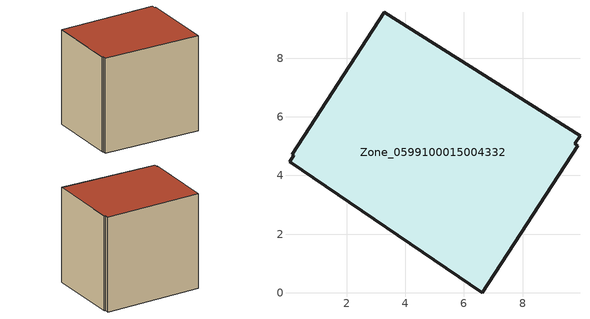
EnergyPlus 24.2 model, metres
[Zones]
Zone_0599100015004332
 floor ground (C_G): 9.78,5.08 9.88,5.02 6.63,0 0.06,4.47 0.21,4.69 0.15,4.73 3.29,9.57 9.96,5.36 z0.87
 wall outside (C_F): 0.06,4.47 6.63,0 9.88,5.02 9.78,5.08 9.96,5.36 3.29,9.57 0.15,4.73 0.21,4.69 0.06,4.47 z0.87:8.51
 roof outside (C_R): 9.88,5.02 9.78,5.08 9.96,5.36 3.29,9.57 0.15,4.73 0.21,4.69 0.06,4.47 6.63,0 z8.51
[BUILDING]
Pand.0599100015004332: North Axis=0; Terrain=City; Loads Convergence Tolerance Value=0.04; Temperature Convergence Tolerance Value=0.4; Solar Distribution=FullExterior; Maximum Number of Warmup Days=25; Minimum Number of Warmup Days=1
[Site:Location]
Rotterdam.The.Hague.AP_ZH_NLD Design_Conditions: Latitude=51.96; Longitude=4.45; Time Zone=1; Elevation=-4.5
[SITE:GROUNDTEMPERATURE:BUILDINGSURFACE]
18, 18, 18, 18, 18, 18, 18, 18, 18, 18, 18, 18
[MATERIAL] Thermal Absorptance=0.9; Solar Absorptance=0.7; Visible Absorptance=0.7
Name | Roughness | Thickness | Conductivity | Density | Specific Heat
G.TI.1965-1974 | MediumSmooth | 0.15 | 0.882353 | 540 | 1210
F.TI.1965-1974 | Rough | 0.3 | 0.697674 | 1920 | 840
R.TI.1965-1974 | MediumRough | 0.2 | 0.232558 | 1500 | 1000
[CONSTRUCTION]
C_G: G.TI.1965-1974
C_F: F.TI.1965-1974
C_R: R.TI.1965-1974
[ZONE]
Zone_0599100015004332: Type=1; Multiplier=1; Ceiling Height=Autocalculate; Volume=Autocalculate; Floor Area=autocalculate; Part of Total Floor Area=Yes
[ZONEINFILTRATION:DESIGNFLOWRATE]
Infil_Zone_0599100015004332: Zone or ZoneList or Space or SpaceList=Zone_0599100015004332; Schedule=AlwaysOn; Design Flow Rate Calculation Method=Flow/Area; Flow Rate per Floor Area=0.003; Constant Term Coefficient=1; Temperature Term Coefficient=0; Velocity Term Coefficient=0; Velocity Squared Term Coefficient=0
[HVACTEMPLATE:ZONE:IDEALLOADSAIRSYSTEM]
Zone_0599100015004332: Maximum Heating Supply Air Temperature=50; Minimum Cooling Supply Air Temperature=13; Maximum Heating Supply Air Humidity Ratio=0.0156; Minimum Cooling Supply Air Humidity Ratio=0.0077; Heating Limit=NoLimit; Cooling Limit=NoLimit; Dehumidification Control Type=ConstantSensibleHeatRatio; Cooling Sensible Heat Ratio=0.7; Dehumidification Setpoint=60; Humidification Control Type=None; Humidification Setpoint=30; Outdoor Air Method=None; Outdoor Air Flow Rate per Person=0.00944; Outdoor Air Flow Rate per Zone Floor Area=0; Outdoor Air Flow Rate per Zone=0; Demand Controlled Ventilation Type=None; Outdoor Air Economizer Type=NoEconomizer; Heat Recovery Type=None; Sensible Heat Recovery Effectiveness=0.7; Latent Heat Recovery Effectiveness=0.65
[ZONECONTROL:THERMOSTAT]
ThermostatControl_Zone_0599100015004332: Zone or ZoneList=Zone_0599100015004332; Control Type Schedule=DualSetpointControlType; Control 1=Thermostat_Zone_0599100015004332; Temperature Difference Between Cutout And Setpoint=0
[THERMOSTATSETPOINT:DUALSETPOINT]
Thermostat_Zone_0599100015004332: Heating Setpoint Temperature Schedule=HeatingSetpoint_Zone_0599100015004332; Cooling Setpoint Temperature Schedule=CoolingSetpoint_Zone_0599100015004332
[SCHEDULE:COMPACT]
HeatingSetpoint_Zone_0599100015004332: Through: 12/31, For: AllDays, Until: 24:00, 21
CoolingSetpoint_Zone_0599100015004332: Through: 12/31, For: AllDays, Until: 24:00, 24
DualSetpointControlType: Through: 12/31, For: AllDays, Until: 24:00, 4
AlwaysOn: Through: 12/31, For: AllDays, Until: 24:00, 1
